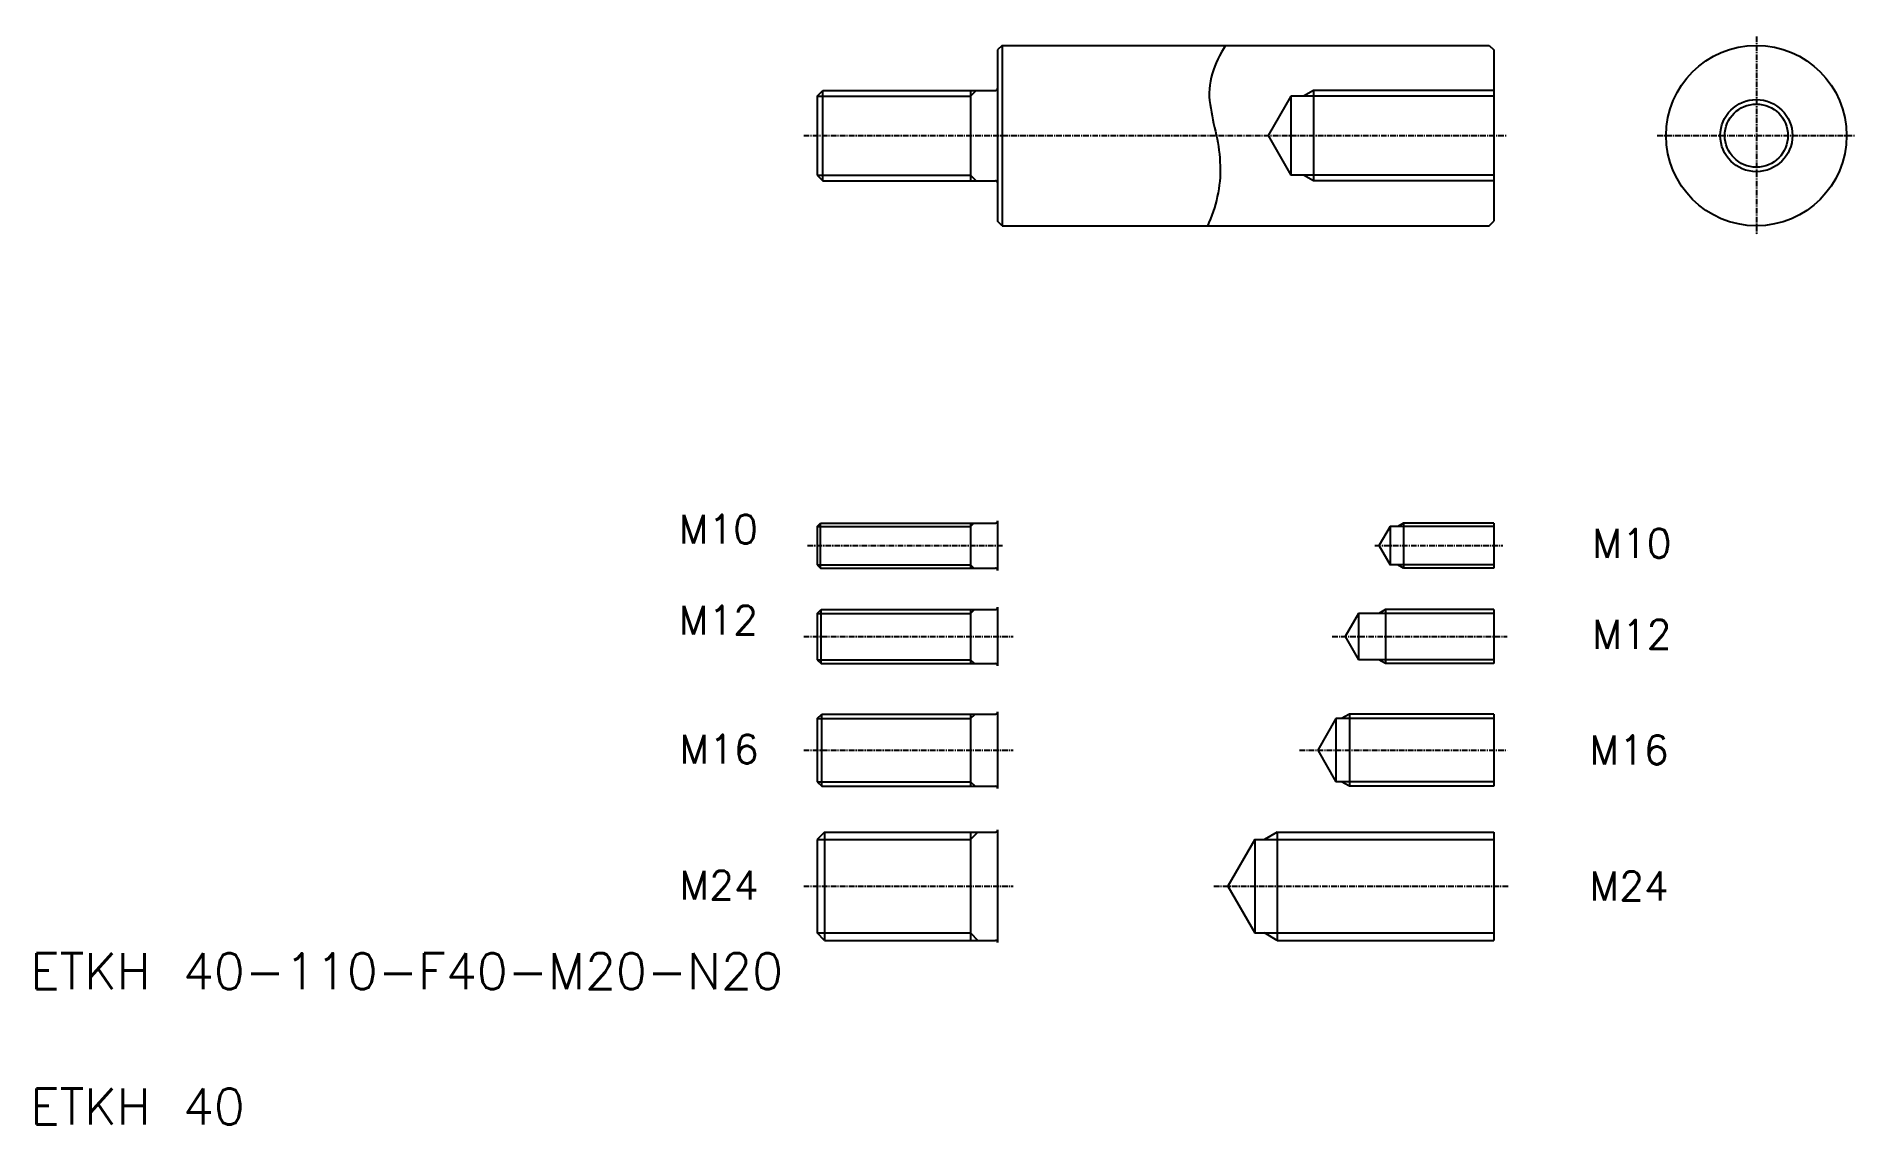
# Model space of a CAD drawing. Extents: x 21 to 425, y 20 to 261.
import ezdxf

# ---------------------------------------------------------------- set-up
doc = ezdxf.new("R2010")
doc.units = 0
doc.linetypes.add('CENTER', pattern=[2, 1.25, -0.25, 0.25, -0.25])
doc.layers.get('0').update_dxf_attribs({"linetype": 'CONTINUOUS'})
doc.layers.add('CENTER', color=1, linetype='CENTER')
doc.styles.get("Standard").update_dxf_attribs({"font": 'txt.shx', "bigfont": 'BIGFONT.shx'})

msp = doc.modelspace()

# ---------------------------------------------------------------- linework, layer by layer
at = {"color": 7, "linetype": 'CONTINUOUS'}
for p, q in [((235.49, 259.29), (234.49, 258.29)), ((234.49, 258.29), (234.49, 220.29)), ((235.49, 259.29), (343.49, 259.29)), ((235.49, 259.29), (235.49, 219.29)), ((343.49, 259.29), (344.49, 258.29)), ((344.49, 258.29), (344.49, 220.29)), ((194.49, 248.04), (195.74, 249.29)), ((194.49, 248.04), (194.49, 230.54)), ((195.74, 229.29), (195.74, 249.29)), ((195.74, 249.29), (233.99, 249.29)), ((228.49, 249.29), (228.49, 229.29)), ((299.49, 248.04), (294.44, 239.29)), ((344.49, 248.04), (299.49, 248.04)), ((299.49, 248.04), (299.49, 230.54)), ((304.49, 249.29), (304.49, 229.29)), ((294.44, 239.29), (299.49, 230.54)), ((194.49, 230.54), (195.74, 229.29)), ((344.49, 230.54), (299.49, 230.54)), ((195.74, 229.29), (233.99, 229.29)), ((235.49, 219.29), (234.49, 220.29)), ((235.49, 219.29), (343.49, 219.29)), ((343.49, 219.29), (344.49, 220.29)), ((194.49, 152.64), (195.24, 153.39)), ((195.24, 143.39), (195.24, 153.39)), ((195.24, 153.39), (233.99, 153.39)), ((228.49, 153.39), (228.49, 143.39)), ((234.49, 153.89), (234.49, 142.89)), ((324.49, 153.39), (324.49, 143.39)), ((344.49, 153.39), (344.49, 143.39)), ((194.49, 152.64), (194.49, 144.14)), ((321.49, 152.64), (319.09, 148.47)), ((321.49, 152.64), (321.49, 144.14)), ((344.49, 152.64), (321.49, 152.64)), ((319.09, 148.31), (321.49, 144.14)), ((194.49, 144.14), (195.24, 143.39)), ((195.24, 143.39), (233.99, 143.39)), ((344.49, 144.14), (321.49, 144.14)), ((194.49, 133.33), (195.37, 134.21)), ((194.49, 133.33), (194.49, 123.08)), ((195.37, 134.21), (233.99, 134.21)), ((195.37, 122.21), (195.37, 134.21)), ((228.49, 134.21), (228.49, 122.21)), ((234.49, 134.71), (234.49, 121.71)), ((314.49, 133.33), (311.53, 128.21)), ((344.49, 133.33), (314.49, 133.33)), ((314.49, 133.33), (314.49, 123.08)), ((320.49, 134.21), (320.49, 122.21)), ((344.49, 134.21), (344.49, 122.21)), ((311.53, 128.21), (314.49, 123.08)), ((194.49, 123.08), (195.37, 122.21)), ((195.37, 122.21), (233.99, 122.21)), ((202.52, 122.21), (202.52, 122.21)), ((219.68, 122.21), (219.68, 122.21)), ((344.49, 123.08), (314.49, 123.08)), ((194.49, 110.03), (195.49, 111.03)), ((194.49, 110.03), (194.49, 96.03)), ((195.49, 111.03), (233.99, 111.03)), ((195.49, 95.03), (195.49, 111.03)), ((228.49, 111.03), (228.49, 95.03)), ((234.49, 111.53), (234.49, 94.53)), ((309.49, 110.03), (305.45, 103.03)), ((344.49, 110.03), (309.49, 110.03)), ((309.49, 110.03), (309.49, 96.03)), ((312.49, 111.03), (312.49, 95.03)), ((344.49, 111.03), (344.49, 95.03)), ((305.45, 103.03), (309.49, 96.03)), ((194.49, 96.03), (195.49, 95.03)), ((195.49, 95.03), (233.99, 95.03)), ((344.49, 96.03), (309.49, 96.03)), ((196.12, 84.86), (194.49, 83.24)), ((196.12, 84.86), (233.99, 84.86)), ((196.12, 84.86), (196.12, 60.86)), ((228.49, 84.86), (228.49, 60.86)), ((234.49, 85.36), (234.49, 60.36)), ((296.49, 84.86), (296.49, 60.86)), ((344.49, 84.86), (344.49, 60.86)), ((194.49, 83.24), (194.49, 62.49)), ((291.49, 83.24), (285.5, 72.86)), ((291.49, 83.24), (291.49, 62.49)), ((291.49, 83.24), (344.49, 83.24)), ((285.5, 72.86), (291.49, 62.49)), ((196.12, 60.86), (194.49, 62.49)), ((196.12, 60.86), (233.99, 60.86)), ((291.49, 62.49), (344.49, 62.49))]:
    msp.add_line(p, q, dxfattribs=at)
at = {"color": 3, "linetype": 'CONTINUOUS'}
for p, q in [((194.49, 248.04), (228.49, 248.04)), ((228.49, 248.04), (229.74, 249.29)), ((304.49, 249.29), (302.33, 248.04)), ((344.49, 249.29), (304.49, 249.29)), ((344.49, 248.04), (304.49, 248.04)), ((194.49, 230.54), (228.49, 230.54)), ((228.49, 230.54), (229.74, 229.29)), ((304.49, 229.29), (302.33, 230.54)), ((344.49, 230.54), (304.49, 230.54)), ((344.49, 229.29), (304.49, 229.29)), ((228.49, 152.64), (229.24, 153.39)), ((324.49, 153.39), (323.19, 152.64)), ((344.49, 153.39), (324.49, 153.39)), ((194.49, 152.64), (228.49, 152.64)), ((194.49, 144.14), (228.49, 144.14)), ((228.49, 144.14), (229.24, 143.39)), ((324.49, 143.39), (323.19, 144.14)), ((344.49, 143.39), (324.49, 143.39)), ((194.49, 133.33), (228.49, 133.33)), ((228.49, 133.33), (229.37, 134.21)), ((320.49, 134.21), (318.98, 133.33)), ((344.49, 134.21), (320.49, 134.21)), ((194.49, 123.08), (228.49, 123.08)), ((228.49, 123.08), (229.37, 122.21)), ((320.49, 122.21), (318.98, 123.08)), ((344.49, 122.21), (320.49, 122.21)), ((194.49, 110.03), (228.49, 110.03)), ((228.49, 110.03), (229.49, 111.03)), ((312.49, 111.03), (310.76, 110.03)), ((344.49, 111.03), (312.49, 111.03)), ((344.49, 110.03), (312.49, 110.03)), ((194.49, 96.03), (228.49, 96.03)), ((228.49, 96.03), (229.49, 95.03)), ((312.49, 95.03), (310.76, 96.03)), ((344.49, 96.03), (312.49, 96.03)), ((344.49, 95.03), (312.49, 95.03)), ((228.49, 83.24), (230.12, 84.86)), ((296.49, 84.86), (293.68, 83.24)), ((296.49, 84.86), (344.49, 84.86)), ((194.49, 83.24), (228.49, 83.24)), ((194.49, 62.49), (228.49, 62.49)), ((228.49, 62.49), (230.12, 60.86)), ((296.49, 60.86), (293.68, 62.49)), ((296.49, 60.86), (344.49, 60.86))]:
    msp.add_line(p, q, dxfattribs=at)
msp.add_lwpolyline([(285, 259.24, 0.071158), (282.08, 253.02, 0.111088), (281.58, 246.2, 0.019347), (282.96, 239.44, -0.044332), (283.83, 232.61, -0.062854), (283.2, 225.76, -0.053457), (281, 219.24)], format="xyb", dxfattribs=at)
at = {"color": 7, "linetype": 'CONTINUOUS'}
for radius in [20, 7]:
    msp.add_circle((402.71, 239.29), radius, dxfattribs=at)
at = {"color": 3, "linetype": 'CONTINUOUS'}
msp.add_circle((402.71, 239.29), 8, dxfattribs=at)
at = {"color": 7, "linetype": 'CONTINUOUS'}
for centre, start, end in [((233.99, 249.79), 270, 0), ((233.99, 228.79), 0, 90), ((233.99, 153.89), 270, 0), ((233.99, 142.89), 0, 90), ((233.99, 134.71), 270, 0), ((233.99, 121.71), 0, 90), ((233.99, 111.53), 270, 0), ((233.99, 94.53), 0, 90), ((233.99, 85.36), 270, 0), ((233.99, 60.36), 0, 90)]:
    msp.add_arc(centre, 0.5, start, end, dxfattribs=at)
at = {"layer": 'CENTER', "color": 1, "linetype": 'CENTER'}
for p, q in [((402.71, 261.29), (402.71, 217.29)), ((191.49, 239.29), (347.49, 239.29)), ((380.71, 239.29), (424.71, 239.29)), ((192.33, 148.39), (235.73, 148.39)), ((318.14, 148.39), (346.49, 148.39)), ((191.49, 128.21), (237.94, 128.21)), ((308.68, 128.21), (347.49, 128.21)), ((191.49, 103.03), (237.94, 103.03)), ((301.44, 103.03), (347.49, 103.03)), ((191.49, 72.86), (237.94, 72.86)), ((282.41, 72.86), (347.76, 72.86))]:
    msp.add_line(p, q, dxfattribs=at)

# ---------------------------------------------------------------- texts
at = {"color": 7, "linetype": 'CONTINUOUS'}
for s, height, p in [('M10', 6.4, (163.8, 148.82)), ('M10', 6.4, (366.33, 145.7)), ('M12', 6.4, (163.8, 128.64)), ('M12', 6.4, (366.33, 125.52)), ('M16', 6.4, (163.96, 100.04)), ('M16', 6.4, (365.72, 99.88)), ('M24', 6.4, (163.96, 69.88)), ('M24', 6.4, (365.72, 69.71)), ('ETKH 40-110-F40-M20-N20', 8, (20, 50)), ('ETKH 40', 8, (20, 20))]:
    msp.add_text(s, height=height, dxfattribs=at).set_placement(p)

doc.saveas('drawing.dxf')
